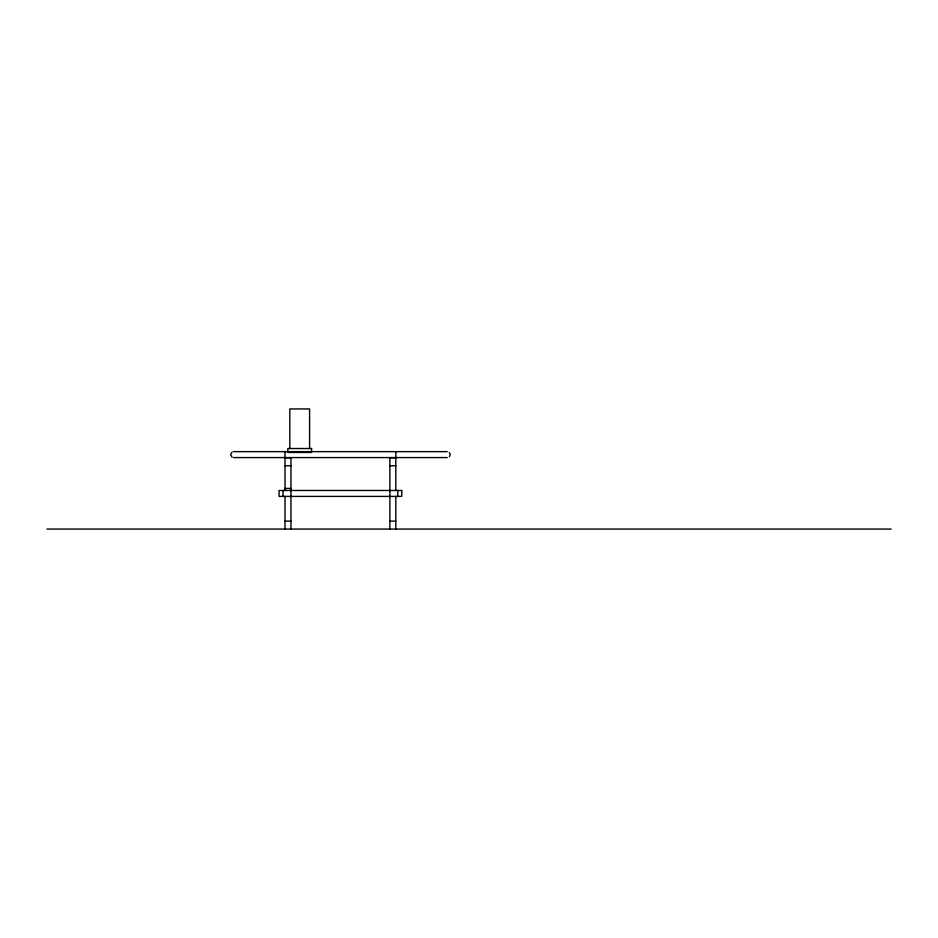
<?xml version="1.0" encoding="UTF-8"?>
<svg xmlns="http://www.w3.org/2000/svg" width="938" height="938" viewBox="0 0 938 938"><rect width="100%" height="100%" fill="white"/><g stroke="black" fill="none" stroke-linecap="round" stroke-linejoin="round"><path stroke-width="1.41" d="M449.361 456.712L450.228 454.613L449.361 452.515M285.023 451.647L285.023 457.58M395.813 457.58L395.906 451.753M232.096 452.046L230.607 454.613L232.096 457.181M233.574 451.647L447.262 451.647M233.574 457.58L447.262 457.58M285.023 465.74L290.956 465.74M389.88 465.74L395.813 465.74M285.023 488.44L290.956 488.44M285.023 521.141L290.956 521.141M389.88 521.141L395.813 521.141M46.9 529.055L891.1 529.055M397.794 490.48L397.794 496.413M395.813 490.48L395.813 457.826L389.88 457.826L389.88 529.055M395.813 496.413L395.813 529.055M309.587 448.516L309.587 408.945L289.807 408.945L289.807 448.516M290.956 529.055L290.956 457.826L285.023 457.826L285.023 490.48M285.023 496.413L285.023 529.055M283.042 490.48L283.042 496.413M311.568 448.516L287.825 448.516L287.825 452.468L311.568 452.468L311.568 448.516M401.722 490.48L279.078 490.48L279.078 496.413L401.722 496.413L401.757 490.48"/></g></svg>
